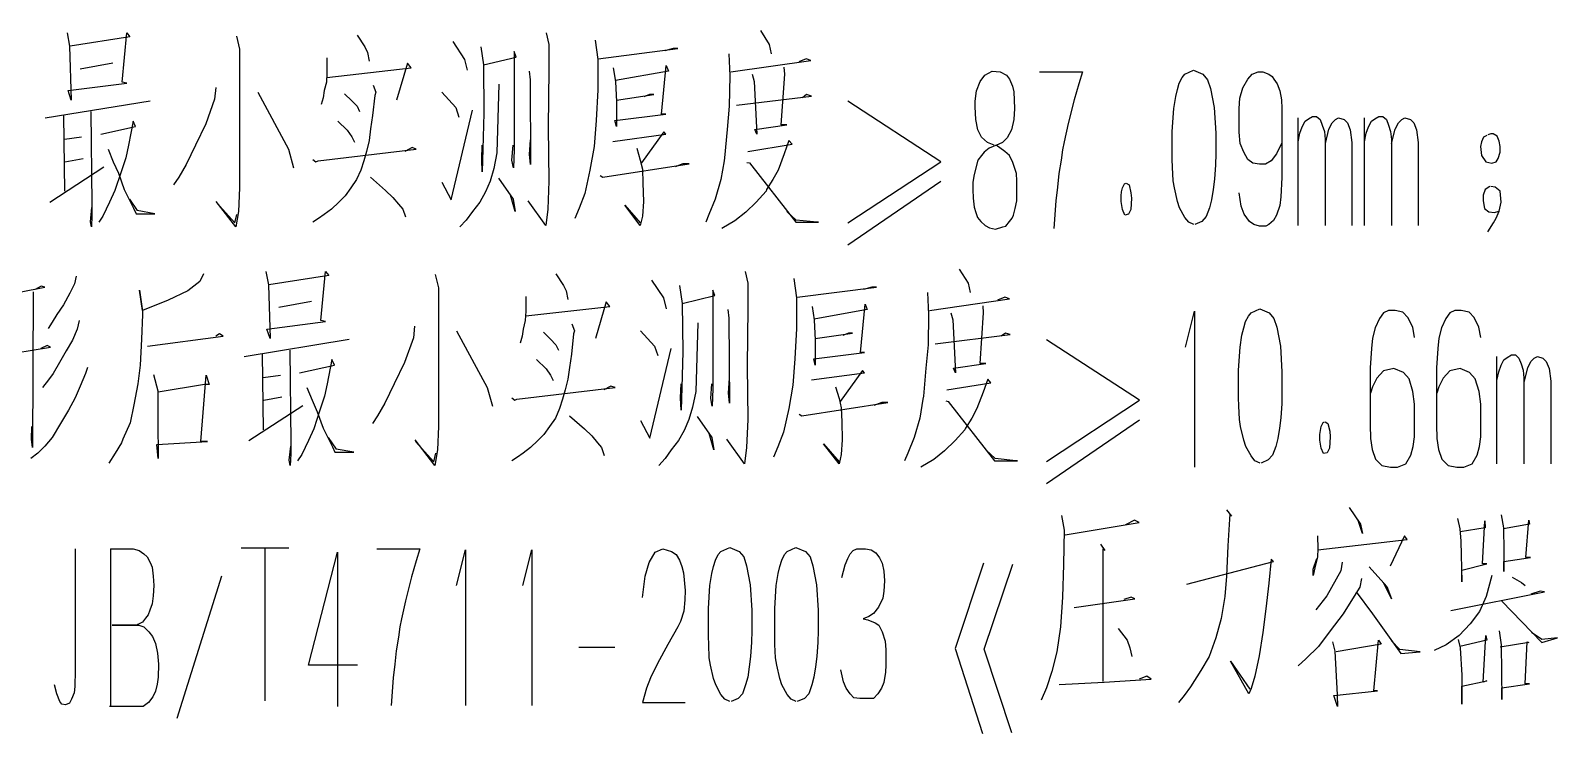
# Model space of a CAD drawing. Extents: x 0 to 8410, y 0 to 11890.
# Drawn here: x 6836.2 to 7220.2, y 9879.8 to 10056.6 of the extents above; entities that cross this region are included whole.
import ezdxf

# ---------------------------------------------------------------- set-up
doc = ezdxf.new("R2010")
doc.units = 0
doc.header["$MEASUREMENT"] = 0
doc.layers.add('6', color=7, linetype='Continuous')
doc.layers.add('8', color=7, linetype='Continuous')

# ---------------------------------------------------------------- blocks, each defined once
blk = doc.blocks.new('BLKENT759')
at = {"layer": '8', "color": 2, "linetype": 'Continuous'}
for p, q in [((6845.39, 10056), (6846.04, 10052.7)), ((6861.21, 10055), (6846.17, 10052.7)), ((6859.24, 10043.6), (6860.42, 10056)), ((6860.42, 10056), (6861.21, 10055)), ((6888, 10055.2), (6888.79, 10051.9)), ((6918.33, 10055.4), (6920.29, 10052.5)), ((6942.38, 10053.8), (6945.39, 10049.3)), ((6965.91, 10056), (6966.56, 10053.1)), ((6978.2, 10054.2), (6978.85, 10049.3)), ((7019.77, 10056.6), (7021.99, 10053.1)), ((6846.04, 10052.7), (6846.43, 10039.1)), ((6888.79, 10051.9), (6888.79, 10017)), ((6920.29, 10052.5), (6920.94, 10051.1)), ((6920.94, 10051.1), (6921.34, 10048.9)), ((6949.44, 10052.5), (6950.09, 10048)), ((6950.09, 10048), (6958.33, 10049.9)), ((6958.33, 10049.9), (6957.81, 10051.3)), ((6957.81, 10051.3), (6957.81, 10038.4)), ((6966.56, 10053.1), (6966.56, 10046.8)), ((6978.98, 10049.5), (6998.98, 10052.1)), ((6997.81, 10052.1), (6995.71, 10051.5)), ((6998.98, 10052.1), (6997.81, 10052.1)), ((7011.79, 10050.7), (7012.05, 10045.2)), ((7021.99, 10053.1), (7022.51, 10050.7)), ((6848.66, 10047), (6856.89, 10048.5)), ((6910.75, 10046), (6910.62, 10043.6)), ((6910.75, 10049.7), (6910.75, 10046)), ((6910.75, 10044.8), (6931.92, 10047.2)), ((6931.01, 10048.4), (6928.26, 10039.1)), ((6931.92, 10047.2), (6931.01, 10048.4)), ((6945.39, 10049.3), (6946.04, 10046.6)), ((6950.09, 10048), (6950.22, 10035.8)), ((6961.6, 10046.4), (6961.86, 10044.2)), ((6966.56, 10046.8), (6966.43, 10032.3)), ((6978.85, 10049.3), (6978.85, 10041.7)), ((6982.77, 10047.2), (6983.3, 10043.8)), ((6996.63, 10046.4), (6983.3, 10044)), ((6994.93, 10035.6), (6996.11, 10047.8)), ((6996.11, 10047.8), (6996.63, 10046.4)), ((7012.32, 10046.2), (7032.45, 10049.1)), ((7025.91, 10045.6), (7025.78, 10047.4)), ((7031.27, 10049.5), (7029.44, 10048.7)), ((7032.45, 10049.1), (7031.27, 10049.5)), ((7076.24, 10045.4), (7078.07, 10046.4)), ((7078.07, 10046.4), (7080.03, 10046.2)), ((7080.03, 10046.2), (7081.66, 10045.4)), ((7089.96, 10046.2), (7100.75, 10046.2)), ((7100.75, 10046.2), (7099.83, 10043.2)), ((7126.5, 10045.6), (7128.72, 10046.6)), ((7128.72, 10046.6), (7131.07, 10045.6)), ((7143.43, 10045.6), (7144.93, 10046.2)), ((7144.93, 10046.2), (7146.11, 10046.2)), ((7146.11, 10046.2), (7147.61, 10045.6)), ((6845.65, 10041.5), (6860.42, 10043.4)), ((6860.42, 10043.4), (6859.24, 10043.6)), ((6882.77, 10042.3), (6882.51, 10039.3)), ((6910.62, 10043.6), (6910.09, 10041.5)), ((6922.38, 10042.9), (6923.04, 10041.1)), ((6954.02, 10043.1), (6953.49, 10025.8)), ((6961.86, 10044.2), (6961.99, 10022.9)), ((6983.3, 10043.8), (6983.56, 10038.7)), ((7012.05, 10045.2), (7011.92, 10037.6)), ((7017.68, 10045.6), (7018.2, 10043.8)), ((7018.2, 10043.8), (7018.85, 10030.5)), ((7025, 10032.9), (7025.91, 10045.6)), ((7074.15, 10041.4), (7075.06, 10043.8)), ((7075.06, 10043.8), (7076.24, 10045.4)), ((7081.66, 10045.4), (7082.45, 10044.4)), ((7082.45, 10044.4), (7083.17, 10042.6)), ((7083.17, 10042.6), (7083.49, 10041.2)), ((7099.83, 10043.2), (7098.72, 10039.2)), ((7124.67, 10041.8), (7125.13, 10043.4)), ((7125.13, 10043.4), (7125.85, 10044.8)), ((7125.85, 10044.8), (7126.5, 10045.6)), ((7131.07, 10045.6), (7132.25, 10044.2)), ((7132.25, 10044.2), (7132.97, 10042)), ((7140.36, 10039.6), (7141.07, 10042.2)), ((7141.07, 10042.2), (7142.32, 10044.4)), ((7142.32, 10044.4), (7143.43, 10045.6)), ((7147.61, 10045.6), (7148.46, 10045)), ((7148.46, 10045), (7148.92, 10044.4)), ((7148.92, 10044.4), (7149.7, 10043.2)), ((7149.7, 10043.2), (7150.42, 10041.4)), ((6839.9, 10034.6), (6866.3, 10038.9)), ((6846.43, 10039.1), (6845.65, 10041.5)), ((6882.51, 10039.3), (6880.29, 10033.1)), ((6893.36, 10041.1), (6901.07, 10026.8)), ((6909.83, 10039.7), (6909.31, 10038)), ((6910.09, 10041.5), (6909.83, 10039.7)), ((6915.19, 10040.7), (6917.02, 10038.9)), ((6917.02, 10038.9), (6918.33, 10037.6)), ((6922.77, 10040.3), (6922.25, 10035.2)), ((6923.04, 10041.1), (6922.77, 10040.3)), ((6939.64, 10041.1), (6943.17, 10037.2)), ((6957.81, 10038.4), (6957.81, 10027.4)), ((6978.85, 10041.7), (6978.46, 10034)), ((6983.56, 10039.1), (6992.97, 10040.5)), ((6983.56, 10038.7), (6983.56, 10032.5)), ((6991.92, 10040.5), (6990.49, 10039.9)), ((6992.97, 10040.5), (6991.92, 10040.5)), ((7013.75, 10037.8), (7032.58, 10040.1)), ((7031.4, 10040.5), (7030.36, 10039.7)), ((7032.58, 10040.1), (7031.4, 10040.5)), ((7065.13, 10023.6), (7041.73, 10038.8)), ((7073.82, 10038.8), (7074.15, 10041.4)), ((7073.82, 10037.4), (7073.82, 10038.8)), ((7083.49, 10041.2), (7083.69, 10037)), ((7098.72, 10039.2), (7097.15, 10033.2)), ((7123.75, 10037), (7124.21, 10040)), ((7124.21, 10040), (7124.67, 10041.8)), ((7132.97, 10042), (7133.88, 10037.2)), ((7140.16, 10037), (7140.36, 10039.6)), ((7150.42, 10041.4), (7150.81, 10039.2)), ((7150.81, 10039.2), (7150.88, 10037)), ((6844.47, 10035.2), (6844.74, 10016.2)), ((6851.4, 10036.2), (6851.66, 10012.9)), ((6918.33, 10037.6), (6918.98, 10036.2)), ((6922.25, 10035.2), (6921.73, 10031.9)), ((6941.99, 10014), (6947.35, 10036.6)), ((6943.17, 10037.2), (6943.95, 10034.8)), ((6950.22, 10035.8), (6949.96, 10026.8)), ((6983.17, 10034), (6995.98, 10035.6)), ((6995.98, 10035.6), (6994.93, 10035.6)), ((7011.92, 10037.6), (7011.4, 10031.7)), ((7073.95, 10034.2), (7073.82, 10037.4)), ((7083.69, 10037), (7083.49, 10034.2)), ((7123.36, 10031.2), (7123.75, 10037)), ((7133.88, 10037.2), (7134.28, 10030.8)), ((7140.16, 10034.2), (7140.16, 10037)), ((7150.88, 10037), (7150.88, 10027.8)), ((7155, 10007.6), (7155, 10034.6)), ((7157.61, 10034.4), (7158.66, 10035)), ((7158.66, 10035), (7159.64, 10035)), ((7159.64, 10035), (7160.55, 10034.2)), ((7164.41, 10034.2), (7165.19, 10034.6)), ((7165.19, 10034.6), (7166.56, 10034.2)), ((7171.66, 10007.6), (7171.66, 10034.6)), ((7174.28, 10034.4), (7175.32, 10035)), ((7175.32, 10035), (7176.3, 10035)), ((7176.3, 10035), (7177.22, 10034.2)), ((7181.07, 10034.2), (7181.86, 10034.6)), ((7181.86, 10034.6), (7183.23, 10034.2)), ((6853.89, 10030.5), (6862.64, 10032.5)), ((6861.99, 10033.8), (6860.81, 10027.8)), ((6862.64, 10032.5), (6861.99, 10033.8)), ((6880.29, 10033.1), (6877.68, 10027.8)), ((6913.49, 10033.8), (6915.85, 10031.5)), ((6915.85, 10031.5), (6917.02, 10029.9)), ((6921.73, 10031.9), (6921.34, 10028.9)), ((6966.43, 10032.3), (6966.56, 10018.7)), ((6978.46, 10034), (6977.94, 10027.4)), ((6983.56, 10032.5), (6983.17, 10034)), ((6995.45, 10031.1), (6989.83, 10023.3)), ((6995.98, 10030.5), (6995.45, 10031.1)), ((7011.4, 10031.7), (7010.75, 10024.6)), ((7018.33, 10031.7), (7026.43, 10032.9)), ((7018.85, 10030.5), (7018.33, 10031.7)), ((7026.43, 10032.9), (7025, 10032.9)), ((7074.47, 10031.6), (7073.95, 10034.2)), ((7075.39, 10029.8), (7074.47, 10031.6)), ((7082.9, 10031.6), (7081.86, 10029.6)), ((7083.49, 10034.2), (7082.9, 10031.6)), ((7097.15, 10033.2), (7096.17, 10028.6)), ((7123.36, 10024.2), (7123.36, 10031.2)), ((7134.28, 10030.8), (7134.28, 10025.6)), ((7140.16, 10031), (7140.16, 10034.2)), ((7140.42, 10028.2), (7140.16, 10031)), ((7155, 10028.6), (7155.45, 10030.8)), ((7155.45, 10030.8), (7156.04, 10032.4)), ((7156.04, 10032.4), (7156.76, 10033.8)), ((7156.76, 10033.8), (7157.61, 10034.4)), ((7160.55, 10034.2), (7161.07, 10032.8)), ((7161.07, 10032.8), (7161.6, 10031.2)), ((7161.6, 10031.2), (7161.79, 10029.2)), ((7161.86, 10028.2), (7162.77, 10031.8)), ((7162.77, 10031.8), (7163.56, 10033.4)), ((7163.56, 10033.4), (7164.41, 10034.2)), ((7166.56, 10034.2), (7167.41, 10033.4)), ((7167.41, 10033.4), (7168.13, 10031.6)), ((7168.13, 10031.6), (7168.53, 10028.4)), ((7171.66, 10028.6), (7172.12, 10030.8)), ((7172.12, 10030.8), (7172.71, 10032.4)), ((7172.71, 10032.4), (7173.43, 10033.8)), ((7173.43, 10033.8), (7174.28, 10034.4)), ((7177.22, 10034.2), (7177.74, 10032.8)), ((7177.74, 10032.8), (7178.26, 10031.2)), ((7178.26, 10031.2), (7178.46, 10029.2)), ((7178.53, 10028.2), (7179.44, 10031.8)), ((7179.44, 10031.8), (7180.23, 10033.4)), ((7180.23, 10033.4), (7181.07, 10034.2)), ((7183.23, 10034.2), (7184.08, 10033.4)), ((7184.08, 10033.4), (7184.8, 10031.6)), ((7184.8, 10031.6), (7185.19, 10028.4)), ((6844.74, 10029.3), (6849.05, 10029.9)), ((6855.72, 10026.8), (6857.02, 10023.6)), ((6860.81, 10027.8), (6860.16, 10024.6)), ((6877.68, 10027.8), (6875.32, 10022.9)), ((6901.07, 10026.8), (6902.38, 10022.1)), ((6908.53, 10023.8), (6933.23, 10026.8)), ((6917.02, 10029.9), (6917.68, 10028.5)), ((6921.34, 10028.9), (6920.68, 10026.2)), ((6932.19, 10027.2), (6930.36, 10026.2)), ((6933.23, 10026.8), (6932.19, 10027.2)), ((6949.7, 10024.2), (6949.83, 10027.8)), ((6949.96, 10026.8), (6949.83, 10021.1)), ((6957.28, 10024), (6957.55, 10027.8)), ((6957.81, 10027.4), (6957.81, 10026.6)), ((6961.73, 10025.4), (6961.99, 10029.1)), ((6977.94, 10027.4), (6976.89, 10021.5)), ((6982.64, 10028.7), (6995.98, 10030.5)), ((6988.66, 10027), (6989.57, 10024)), ((7016.63, 10026.2), (7027.74, 10028)), ((7026.96, 10028.9), (7025.78, 10025.6)), ((7027.74, 10028), (7026.96, 10028.9)), ((7076.89, 10028.4), (7075.39, 10029.8)), ((7077.28, 10027), (7076.04, 10026)), ((7078.59, 10027.8), (7076.89, 10028.4)), ((7079.7, 10028), (7077.28, 10027)), ((7081.27, 10026.2), (7079.05, 10027.8)), ((7080.62, 10028.4), (7079.7, 10028)), ((7081.86, 10029.6), (7080.62, 10028.4)), ((7096.17, 10028.6), (7095.78, 10026.6)), ((7141.34, 10026), (7140.42, 10028.2)), ((7150.81, 10028.2), (7149.57, 10025.6)), ((7150.88, 10027.8), (7150.88, 10019.6)), ((7161.79, 10029.2), (7161.79, 10007.6)), ((7168.53, 10028.4), (7168.53, 10007.6)), ((7178.46, 10029.2), (7178.46, 10007.6)), ((7185.19, 10028.4), (7185.19, 10007.6)), ((7201.14, 10028.6), (7200.88, 10027.4)), ((7200.88, 10027.4), (7201.14, 10025.2)), ((7201.66, 10029.8), (7201.14, 10028.6)), ((7202.45, 10030.2), (7201.66, 10029.8)), ((7203.49, 10030.6), (7202.71, 10030.4)), ((7204.02, 10030.6), (7203.49, 10030.6)), ((7205.06, 10030), (7204.02, 10030.6)), ((7205.58, 10028.8), (7205.06, 10030)), ((7205.85, 10027.4), (7205.58, 10028.8)), ((7205.85, 10026), (7205.85, 10027.4)), ((6844.87, 10023.6), (6849.44, 10024.4)), ((6857.02, 10023.6), (6858.33, 10020.7)), ((6860.16, 10024.6), (6858.98, 10021.1)), ((6907.22, 10024.2), (6908, 10023.6)), ((6908, 10023.6), (6908.53, 10023.8)), ((6920.03, 10023.8), (6919.24, 10021.5)), ((6920.68, 10026.2), (6920.03, 10023.8)), ((6949.83, 10021.1), (6949.7, 10024.2)), ((6953.49, 10025.8), (6952.71, 10021.9)), ((6957.68, 10022.1), (6957.28, 10024)), ((6957.81, 10026.6), (6957.68, 10022.1)), ((6961.99, 10022.9), (6961.73, 10025.4)), ((6980.16, 10019.7), (7001.86, 10023.1)), ((6989.57, 10024), (6990.09, 10021.7)), ((7000.29, 10023.1), (6998.33, 10022.3)), ((7001.86, 10023.1), (7000.29, 10023.1)), ((7010.62, 10023.8), (7009.83, 10019.1)), ((7010.75, 10024.6), (7010.62, 10023.8)), ((7016.37, 10023.4), (7017.02, 10023.3)), ((7017.02, 10023.3), (7028.66, 10008.4)), ((7025.78, 10025.6), (7024.21, 10021.5)), ((7041.73, 10008.2), (7065.13, 10023.6)), ((7074.47, 10024), (7073.75, 10021.4)), ((7075.39, 10025.2), (7074.47, 10024)), ((7076.04, 10026), (7075.39, 10025.2)), ((7082.45, 10025.2), (7081.27, 10026.2)), ((7083.23, 10023.4), (7082.45, 10025.2)), ((7084.15, 10020.6), (7083.23, 10023.4)), ((7095.45, 10024), (7094.86, 10020.6)), ((7095.78, 10026.6), (7095.45, 10024)), ((7123.43, 10022.2), (7123.36, 10024.2)), ((7134.28, 10025.6), (7134.21, 10022.8)), ((7142.32, 10024.2), (7141.34, 10026)), ((7143.62, 10023.2), (7142.32, 10024.2)), ((7145.32, 10023), (7143.62, 10023.2)), ((7146.76, 10023), (7145.32, 10023)), ((7148.2, 10023.8), (7146.76, 10023)), ((7149.57, 10025.6), (7148.2, 10023.8)), ((7201.14, 10025.2), (7202.19, 10023.6)), ((7202.19, 10023.6), (7203.75, 10023.2)), ((7203.75, 10023.2), (7204.8, 10023.6)), ((7204.8, 10023.6), (7205.32, 10024.4)), ((7205.32, 10024.4), (7205.85, 10026)), ((6841.07, 10013.4), (6854.67, 10022.3)), ((6858.98, 10021.1), (6857.42, 10016.4)), ((6858.33, 10020.7), (6859.77, 10016.6)), ((6873.49, 10019.7), (6872.19, 10017.8)), ((6875.32, 10022.9), (6873.49, 10019.7)), ((6918.2, 10019.1), (6916.76, 10017)), ((6919.24, 10021.5), (6918.2, 10019.1)), ((6921.73, 10019.7), (6925.52, 10016.4)), ((6952.71, 10021.9), (6951.79, 10018.7)), ((6953.88, 10019.5), (6957.55, 10014.2)), ((6976.89, 10021.5), (6975.58, 10015.6)), ((6979.51, 10020.1), (6980.16, 10019.7)), ((6990.09, 10021.7), (6990.22, 10018.2)), ((7009.83, 10019.1), (7008.39, 10014.2)), ((7022.9, 10019.1), (7021.34, 10016.6)), ((7024.21, 10021.5), (7022.9, 10019.1)), ((7073.43, 10020), (7073.23, 10018.4)), ((7073.75, 10021.4), (7073.43, 10020)), ((7084.28, 10018.8), (7084.15, 10020.6)), ((7094.86, 10020.6), (7094.47, 10017.2)), ((7123.56, 10018.8), (7123.43, 10022.2)), ((7133.95, 10019.2), (7133.62, 10016.6)), ((7134.21, 10022.8), (7133.95, 10019.2)), ((7150.88, 10019.6), (7150.68, 10014.8)), ((6857.42, 10016.4), (6856.11, 10013.4)), ((6859.77, 10016.6), (6862.12, 10011.9)), ((6888.79, 10017), (6888.53, 10011.1)), ((6916.76, 10017), (6915.32, 10015)), ((6925.52, 10016.4), (6927.35, 10014.6)), ((6939.64, 10018.5), (6941.99, 10014)), ((6950.62, 10016), (6949.18, 10013.4)), ((6951.79, 10018.7), (6950.62, 10016)), ((6966.56, 10018.7), (6966.3, 10011.7)), ((6975.58, 10015.6), (6974.15, 10011.9)), ((6990.22, 10018.2), (6990.36, 10013.6)), ((7021.2, 10016.2), (7018.72, 10013.4)), ((7021.34, 10016.6), (7021.2, 10016.2)), ((7065.13, 10018.6), (7041.73, 10002.6)), ((7073.23, 10018.4), (7073.23, 10016.6)), ((7073.23, 10016.6), (7073.3, 10014.4)), ((7084.28, 10016.2), (7084.28, 10018.8)), ((7084.28, 10013.8), (7084.28, 10016.2)), ((7094.47, 10017.2), (7094.08, 10013.8)), ((7110.49, 10015), (7110.62, 10016)), ((7110.62, 10016), (7110.81, 10017)), ((7110.81, 10017), (7111.34, 10018)), ((7111.34, 10018), (7111.66, 10018.2)), ((7111.79, 10018.2), (7112.51, 10017.8)), ((7112.51, 10017.8), (7112.97, 10015.8)), ((7112.97, 10015.8), (7113.1, 10014.4)), ((7123.88, 10017), (7123.56, 10018.8)), ((7124.67, 10013.6), (7123.88, 10017)), ((7133.62, 10016.6), (7133.23, 10014)), ((7140.68, 10012.4), (7140.16, 10015.8)), ((7202.06, 10016.6), (7201.53, 10015.2)), ((7203.23, 10017.4), (7202.06, 10016.6)), ((7204.54, 10017.2), (7203.49, 10017.4)), ((7205.85, 10016.2), (7204.54, 10017.2)), ((7206.11, 10013.4), (7205.85, 10016.2)), ((6851.27, 10008.5), (6851.66, 10012.1)), ((6851.66, 10012.9), (6851.66, 10010.1)), ((6856.11, 10013.4), (6854.41, 10009.9)), ((6861.07, 10014.2), (6863.04, 10011.3)), ((6862.12, 10011.9), (6862.77, 10010.5)), ((6887.87, 10007.2), (6882.9, 10013.6)), ((6883.04, 10013.3), (6887.61, 10008.2)), ((6911.92, 10011.7), (6910.09, 10010.3)), ((6913.75, 10013.4), (6911.92, 10011.7)), ((6915.32, 10015), (6913.75, 10013.4)), ((6927.35, 10014.6), (6928.79, 10012.9)), ((6928.79, 10012.9), (6929.83, 10011.7)), ((6929.83, 10011.7), (6930.49, 10009.7)), ((6949.18, 10013.4), (6947.35, 10011.1)), ((6958.07, 10011.1), (6956.89, 10015.2)), ((6957.55, 10014.2), (6958.07, 10011.1)), ((6965.78, 10007.6), (6961.34, 10013.8)), ((6966.3, 10011.7), (6965.78, 10007.6)), ((6974.15, 10011.9), (6973.1, 10009.3)), ((6989.57, 10007.6), (6985.65, 10012.7)), ((6985.65, 10012.7), (6989.57, 10008.2)), ((6990.36, 10013.6), (6990.09, 10009.9)), ((7008.39, 10014.2), (7006.83, 10010.3)), ((7018.72, 10013.4), (7016.11, 10010.9)), ((7073.3, 10014.4), (7073.56, 10012.2)), ((7073.56, 10012.2), (7073.95, 10010.8)), ((7083.43, 10010.2), (7083.88, 10011.8)), ((7083.88, 10011.8), (7084.28, 10013.8)), ((7094.08, 10013.8), (7093.56, 10006.8)), ((7110.49, 10013.6), (7110.49, 10015)), ((7110.81, 10011.6), (7110.49, 10013.6)), ((7111.4, 10010.2), (7110.81, 10011.6)), ((7112.9, 10011.6), (7112.32, 10010.4)), ((7113.1, 10014.4), (7112.9, 10011.6)), ((7125.19, 10012), (7124.67, 10013.6)), ((7126.5, 10009.6), (7125.19, 10012)), ((7132.71, 10012), (7131.92, 10009.8)), ((7133.23, 10014), (7132.71, 10012)), ((7141.4, 10010.4), (7140.68, 10012.4)), ((7150.42, 10012.6), (7149.57, 10010.2)), ((7150.68, 10014.8), (7150.42, 10012.6)), ((7201.53, 10015.2), (7201.53, 10013.8)), ((7201.53, 10013.8), (7201.92, 10011.8)), ((7201.92, 10011.8), (7202.97, 10011)), ((7205.58, 10011.2), (7206.11, 10013.4)), ((6851.53, 10007.2), (6851.27, 10008.5)), ((6851.66, 10010.1), (6851.53, 10007.2)), ((6854.41, 10009.9), (6853.36, 10008.4)), ((6862.77, 10010.5), (6867.48, 10010.5)), ((6867.48, 10010.5), (6863.04, 10011.3)), ((6887.61, 10008.2), (6888.13, 10010.3)), ((6888.53, 10011.1), (6887.87, 10007.2)), ((6908.66, 10009.3), (6907.22, 10008.4)), ((6910.09, 10010.3), (6908.66, 10009.3)), ((6945.78, 10008.9), (6944.21, 10007.2)), ((6947.35, 10011.1), (6945.78, 10008.9)), ((6990.09, 10009.9), (6989.57, 10007.6)), ((7006.83, 10010.3), (7006.04, 10008.4)), ((7013.36, 10008.7), (7010.09, 10006.8)), ((7016.11, 10010.9), (7013.36, 10008.7)), ((7028.79, 10008.9), (7026.43, 10011.1)), ((7028.66, 10008.4), (7034.41, 10008.4)), ((7034.01, 10008.4), (7028.79, 10008.9)), ((7034.41, 10008.4), (7034.01, 10008.4)), ((7073.95, 10010.8), (7074.41, 10009.6)), ((7074.41, 10009.6), (7075.19, 10008.6)), ((7075.19, 10008.6), (7076.3, 10007.6)), ((7076.3, 10007.6), (7077.41, 10007)), ((7081.47, 10007.4), (7082.45, 10008.6)), ((7082.45, 10008.6), (7083.1, 10009.4)), ((7083.1, 10009.4), (7083.43, 10010.2)), ((7112.32, 10010.4), (7111.4, 10010.2)), ((7127.48, 10008.4), (7126.5, 10009.6)), ((7128.79, 10007.8), (7127.48, 10008.4)), ((7130.81, 10008.6), (7129.05, 10007.8)), ((7131.92, 10009.8), (7130.81, 10008.6)), ((7142.77, 10008.6), (7141.4, 10010.4)), ((7143.88, 10007.8), (7142.77, 10008.6)), ((7145.32, 10007.4), (7143.88, 10007.8)), ((7147.68, 10007.8), (7146.89, 10007.4)), ((7148.79, 10008.8), (7147.68, 10007.8)), ((7149.57, 10010.2), (7148.79, 10008.8)), ((7202.71, 10006), (7204.15, 10008.2)), ((7202.97, 10011), (7204.41, 10010.8)), ((7204.15, 10008.2), (7204.8, 10009.4)), ((7204.41, 10010.8), (7205.45, 10011.2)), ((7204.8, 10009.4), (7205.58, 10011.2)), ((7077.41, 10007), (7078.92, 10006.6)), ((7078.92, 10006.6), (7080.75, 10007.2)), ((7080.75, 10007.2), (7081.47, 10007.4)), ((7146.89, 10007.4), (7145.32, 10007.4)), ((7069.77, 9996.59), (7071.99, 9993.06)), ((6838.92, 9992.27), (6837.35, 9991.49)), ((6839.84, 9992.08), (6838.92, 9992.27)), ((6847.29, 9992.86), (6846.11, 9990.51)), ((6847.68, 9994.82), (6847.29, 9992.86)), ((6878.79, 9993.45), (6875.78, 9991.1)), ((6879.7, 9995.41), (6878.79, 9993.45)), ((6895.39, 9996), (6896.04, 9992.66)), ((6896.04, 9992.66), (6896.44, 9979.13)), ((6911.21, 9995.02), (6896.17, 9992.66)), ((6909.25, 9983.64), (6910.42, 9996)), ((6910.42, 9996), (6911.21, 9995.02)), ((6938, 9995.21), (6938.79, 9991.88)), ((6968.33, 9995.41), (6970.29, 9992.47)), ((6970.29, 9992.47), (6970.95, 9991.1)), ((6992.38, 9993.84), (6995.39, 9989.33)), ((6999.44, 9992.47), (7000.1, 9987.96)), ((7015.91, 9996), (7016.57, 9993.06)), ((7016.57, 9993.06), (7016.57, 9986.78)), ((7028.2, 9994.23), (7028.85, 9989.33)), ((7071.99, 9993.06), (7072.51, 9990.7)), ((6825.85, 9989.33), (6839.84, 9992.08)), ((6836.83, 9990.9), (6836.7, 9951.68)), ((6846.11, 9990.51), (6844.54, 9987.57)), ((6864.41, 9986.19), (6863.63, 9991.29)), ((6863.63, 9991.29), (6864.41, 9986)), ((6870.82, 9988.74), (6864.41, 9986.19)), ((6875.78, 9991.1), (6870.82, 9988.74)), ((6898.66, 9986.98), (6906.89, 9988.55)), ((6938.79, 9991.88), (6938.79, 9956.98)), ((6960.75, 9989.72), (6960.75, 9986)), ((6970.95, 9991.1), (6971.34, 9988.94)), ((6995.39, 9989.33), (6996.04, 9986.59)), ((7000.1, 9987.96), (7008.33, 9989.92)), ((7008.33, 9989.92), (7007.81, 9991.29)), ((7007.81, 9991.29), (7007.81, 9978.35)), ((7028.85, 9989.33), (7028.85, 9981.68)), ((7028.98, 9989.53), (7048.98, 9992.08)), ((7047.81, 9992.08), (7045.72, 9991.49)), ((7048.98, 9992.08), (7047.81, 9992.08)), ((7061.8, 9990.7), (7062.06, 9985.21)), ((7062.32, 9986.19), (7082.45, 9989.13)), ((7081.27, 9989.53), (7079.44, 9988.74)), ((7082.45, 9989.13), (7081.27, 9989.53)), ((6842.84, 9985.21), (6841.67, 9983.25)), ((6844.54, 9987.57), (6842.84, 9985.21)), ((6864.41, 9985.21), (6864.15, 9978.94)), ((6864.41, 9986), (6864.41, 9985.21)), ((6960.75, 9986), (6960.62, 9983.64)), ((6960.75, 9984.82), (6981.93, 9987.17)), ((6981.01, 9988.35), (6978.27, 9979.13)), ((6981.93, 9987.17), (6981.01, 9988.35)), ((7000.1, 9987.96), (7000.23, 9975.8)), ((7011.6, 9986.39), (7011.86, 9984.23)), ((7016.57, 9986.78), (7016.44, 9972.27)), ((7032.78, 9987.17), (7033.3, 9983.84)), ((7046.63, 9986.39), (7033.3, 9984.04)), ((7044.93, 9975.61), (7046.11, 9987.76)), ((7046.11, 9987.76), (7046.63, 9986.39)), ((7062.06, 9985.21), (7061.93, 9977.57)), ((7067.68, 9985.61), (7068.2, 9983.84)), ((7075, 9972.86), (7075.91, 9985.61)), ((7075.91, 9985.61), (7075.78, 9987.37)), ((7126.7, 9976.99), (7128.92, 9985.99)), ((7128.92, 9985.99), (7128.92, 9946.79)), ((7141.79, 9983.39), (7142.51, 9984.79)), ((7142.51, 9984.79), (7143.17, 9985.59)), ((7143.17, 9985.59), (7145.39, 9986.59)), ((7145.39, 9986.59), (7147.74, 9985.59)), ((7147.74, 9985.59), (7148.92, 9984.19)), ((7176.5, 9985.59), (7175.46, 9984.19)), ((7177.74, 9986.19), (7176.5, 9985.59)), ((7179.38, 9986.19), (7177.74, 9986.19)), ((7181.34, 9985.79), (7179.38, 9986.19)), ((7182.64, 9984.39), (7181.34, 9985.79)), ((7193.17, 9985.59), (7192.12, 9984.19)), ((7194.41, 9986.19), (7193.17, 9985.59)), ((7196.04, 9986.19), (7194.41, 9986.19)), ((7198, 9985.79), (7196.04, 9986.19)), ((7199.31, 9984.39), (7198, 9985.79)), ((6841.67, 9983.25), (6840.62, 9981.68)), ((6847.94, 9981.49), (6846.76, 9978.74)), ((6848.46, 9983.64), (6847.94, 9981.49)), ((6895.65, 9981.49), (6910.42, 9983.45)), ((6896.44, 9979.13), (6895.65, 9981.49)), ((6910.42, 9983.45), (6909.25, 9983.64)), ((6932.78, 9982.27), (6932.51, 9979.33)), ((6943.36, 9981.1), (6951.08, 9966.78)), ((6960.1, 9981.49), (6959.83, 9979.72)), ((6960.62, 9983.64), (6960.1, 9981.49)), ((6965.19, 9980.7), (6967.02, 9978.94)), ((6972.38, 9982.86), (6973.04, 9981.1)), ((6973.04, 9981.1), (6972.78, 9980.31)), ((6989.64, 9981.1), (6993.17, 9977.17)), ((7004.02, 9983.06), (7003.49, 9965.8)), ((7011.86, 9984.23), (7011.99, 9962.86)), ((7028.85, 9981.68), (7028.46, 9974.04)), ((7033.3, 9983.84), (7033.56, 9978.74)), ((7068.2, 9983.84), (7068.85, 9970.51)), ((7140.88, 9979.99), (7141.34, 9981.79)), ((7141.34, 9981.79), (7141.79, 9983.39)), ((7148.92, 9984.19), (7149.64, 9981.99)), ((7149.64, 9981.99), (7150.55, 9977.19)), ((7174.41, 9981.79), (7173.69, 9979.19)), ((7175.46, 9984.19), (7174.41, 9981.79)), ((7183.82, 9981.99), (7182.64, 9984.39)), ((7184.28, 9979.39), (7183.82, 9981.99)), ((7191.08, 9981.79), (7190.36, 9979.19)), ((7192.12, 9984.19), (7191.08, 9981.79)), ((7200.49, 9981.99), (7199.31, 9984.39)), ((7200.95, 9979.39), (7200.49, 9981.99)), ((6823.63, 9974.04), (6841.27, 9976.98)), ((6840.36, 9977.37), (6838.79, 9976.59)), ((6841.27, 9976.98), (6840.36, 9977.37)), ((6846.76, 9978.74), (6845.19, 9976)), ((6864.15, 9978.94), (6863.76, 9972.47)), ((6865.59, 9977.17), (6884.67, 9979.72)), ((6883.76, 9980.31), (6882.84, 9979.72)), ((6884.67, 9979.72), (6883.76, 9980.31)), ((6889.9, 9974.62), (6916.31, 9978.94)), ((6932.51, 9979.33), (6930.29, 9973.06)), ((6959.83, 9979.72), (6959.31, 9977.96)), ((6967.02, 9978.94), (6968.33, 9977.57)), ((6968.33, 9977.57), (6968.98, 9976.19)), ((6972.78, 9980.31), (6972.25, 9975.21)), ((6993.17, 9977.17), (6993.95, 9974.82)), ((7007.81, 9978.35), (7007.81, 9967.37)), ((7033.56, 9979.13), (7042.97, 9980.51)), ((7033.56, 9978.74), (7033.56, 9972.47)), ((7041.93, 9980.51), (7040.49, 9979.92)), ((7042.97, 9980.51), (7041.93, 9980.51)), ((7061.93, 9977.57), (7061.4, 9971.68)), ((7063.76, 9977.76), (7082.58, 9980.12)), ((7081.4, 9980.51), (7080.36, 9979.72)), ((7082.58, 9980.12), (7081.4, 9980.51)), ((7115.13, 9963.59), (7091.73, 9978.79)), ((7140.03, 9971.19), (7140.42, 9976.99)), ((7140.42, 9976.99), (7140.88, 9979.99)), ((7150.55, 9977.19), (7150.94, 9970.79)), ((7173.69, 9979.19), (7173.49, 9976.59)), ((7190.36, 9979.19), (7190.16, 9976.59)), ((6843.5, 9973.06), (6841.93, 9970.31)), ((6845.19, 9976), (6843.5, 9973.06)), ((6894.48, 9975.21), (6894.74, 9956.19)), ((6901.4, 9976.19), (6901.67, 9952.86)), ((6911.99, 9973.84), (6910.82, 9967.76)), ((6912.65, 9972.47), (6911.99, 9973.84)), ((6930.29, 9973.06), (6927.68, 9967.76)), ((6963.49, 9973.84), (6965.85, 9971.49)), ((6972.25, 9975.21), (6971.73, 9971.88)), ((6991.99, 9954.04), (6997.35, 9976.59)), ((7000.23, 9975.8), (6999.97, 9966.78)), ((7028.46, 9974.04), (7027.94, 9967.37)), ((7033.17, 9974.04), (7045.98, 9975.61)), ((7033.56, 9972.47), (7033.17, 9974.04)), ((7045.98, 9975.61), (7044.93, 9975.61)), ((7173.49, 9976.59), (7173.1, 9971.79)), ((7190.16, 9976.59), (7189.77, 9971.79)), ((7205, 9947.59), (7205, 9974.59)), ((7206.04, 9972.39), (7206.76, 9973.79)), ((7206.76, 9973.79), (7207.61, 9974.39)), ((7207.61, 9974.39), (7208.66, 9974.99)), ((7208.66, 9974.99), (7209.64, 9974.99)), ((7209.64, 9974.99), (7210.55, 9974.19)), ((7210.55, 9974.19), (7211.08, 9972.79)), ((7212.78, 9971.79), (7213.56, 9973.39)), ((7213.56, 9973.39), (7214.41, 9974.19)), ((7214.41, 9974.19), (7215.19, 9974.59)), ((7215.19, 9974.59), (7216.57, 9974.19)), ((7216.57, 9974.19), (7217.42, 9973.39)), ((7217.42, 9973.39), (7218.14, 9971.59)), ((6841.93, 9970.31), (6840.75, 9968.74)), ((6850.03, 9970.31), (6848.72, 9967.17)), ((6850.55, 9971.88), (6850.03, 9970.31)), ((6863.76, 9972.47), (6863.23, 9967.76)), ((6867.16, 9970.12), (6868.2, 9966)), ((6879.05, 9953.25), (6880.36, 9969.92)), ((6880.36, 9969.92), (6881.14, 9967.57)), ((6894.74, 9969.33), (6899.05, 9969.92)), ((6903.89, 9970.51), (6912.65, 9972.47)), ((6965.85, 9971.49), (6967.02, 9969.92)), ((6967.02, 9969.92), (6967.68, 9968.55)), ((6971.73, 9971.88), (6971.34, 9968.94)), ((7016.44, 9972.27), (7016.57, 9958.74)), ((7032.64, 9968.74), (7045.98, 9970.51)), ((7045.46, 9971.1), (7039.83, 9963.25)), ((7045.98, 9970.51), (7045.46, 9971.1)), ((7061.4, 9971.68), (7060.75, 9964.62)), ((7068.33, 9971.68), (7076.44, 9972.86)), ((7068.85, 9970.51), (7068.33, 9971.68)), ((7076.44, 9972.86), (7075, 9972.86)), ((7140.03, 9964.19), (7140.03, 9971.19)), ((7150.94, 9970.79), (7150.94, 9965.59)), ((7173.1, 9971.79), (7173.1, 9957.39)), ((7174.8, 9969.19), (7173.69, 9966.99)), ((7176.5, 9970.99), (7174.8, 9969.19)), ((7179.11, 9971.59), (7176.5, 9970.99)), ((7181.47, 9970.59), (7179.11, 9971.59)), ((7182.91, 9968.99), (7181.47, 9970.59)), ((7189.77, 9971.79), (7189.77, 9957.39)), ((7191.47, 9969.19), (7190.36, 9966.99)), ((7193.17, 9970.99), (7191.47, 9969.19)), ((7195.78, 9971.59), (7193.17, 9970.99)), ((7198.13, 9970.59), (7195.78, 9971.59)), ((7199.57, 9968.99), (7198.13, 9970.59)), ((7205, 9968.59), (7205.46, 9970.79)), ((7205.46, 9970.79), (7206.04, 9972.39)), ((7211.08, 9972.79), (7211.6, 9971.19)), ((7211.6, 9971.19), (7211.8, 9969.19)), ((7211.8, 9969.19), (7211.8, 9947.59)), ((7211.86, 9968.19), (7212.78, 9971.79)), ((7218.14, 9971.59), (7218.53, 9968.39)), ((6840.75, 9968.74), (6839.18, 9966.78)), ((6848.72, 9967.17), (6847.42, 9964.23)), ((6863.23, 9967.76), (6862.19, 9962.47)), ((6868.2, 9966), (6868.2, 9958.55)), ((6879.97, 9967.57), (6868.33, 9965.61)), ((6881.14, 9967.57), (6879.97, 9967.57)), ((6905.72, 9966.78), (6907.02, 9963.64)), ((6910.82, 9967.76), (6910.16, 9964.62)), ((6927.68, 9967.76), (6925.32, 9962.86)), ((6951.08, 9966.78), (6952.38, 9962.08)), ((6958.53, 9963.84), (6983.23, 9966.78)), ((6970.68, 9966.19), (6970.03, 9963.84)), ((6971.34, 9968.94), (6970.68, 9966.19)), ((6982.19, 9967.17), (6980.36, 9966.19)), ((6983.23, 9966.78), (6982.19, 9967.17)), ((6999.7, 9964.23), (6999.83, 9967.76)), ((6999.97, 9966.78), (6999.83, 9961.1)), ((7003.49, 9965.8), (7002.71, 9961.88)), ((7007.29, 9964.04), (7007.55, 9967.76)), ((7007.81, 9966.59), (7007.68, 9962.08)), ((7007.81, 9967.37), (7007.81, 9966.59)), ((7011.73, 9965.41), (7011.99, 9969.13)), ((7011.99, 9962.86), (7011.73, 9965.41)), ((7027.94, 9967.37), (7026.89, 9961.49)), ((7038.66, 9966.98), (7039.57, 9964.04)), ((7066.63, 9966.19), (7077.74, 9967.96)), ((7075.78, 9965.61), (7074.21, 9961.49)), ((7076.96, 9968.94), (7075.78, 9965.61)), ((7077.74, 9967.96), (7076.96, 9968.94)), ((7150.94, 9965.59), (7150.88, 9962.79)), ((7173.69, 9966.99), (7173.23, 9965.39)), ((7183.89, 9965.79), (7182.91, 9968.99)), ((7184.28, 9962.59), (7183.89, 9965.79)), ((7190.36, 9966.99), (7189.9, 9965.39)), ((7200.55, 9965.79), (7199.57, 9968.99)), ((7200.95, 9962.59), (7200.55, 9965.79)), ((7218.53, 9968.39), (7218.53, 9947.59)), ((6847.42, 9964.23), (6845.72, 9961.1)), ((6862.19, 9962.47), (6861.27, 9957.96)), ((6891.08, 9953.45), (6904.67, 9962.27)), ((6894.87, 9963.64), (6899.44, 9964.43)), ((6907.02, 9963.64), (6908.33, 9960.7)), ((6910.16, 9964.62), (6908.99, 9961.1)), ((6925.32, 9962.86), (6923.49, 9959.72)), ((6957.22, 9964.23), (6958, 9963.64)), ((6958, 9963.64), (6958.53, 9963.84)), ((6969.25, 9961.49), (6968.2, 9959.13)), ((6970.03, 9963.84), (6969.25, 9961.49)), ((6999.83, 9961.1), (6999.7, 9964.23)), ((7002.71, 9961.88), (7001.8, 9958.74)), ((7007.68, 9962.08), (7007.29, 9964.04)), ((7026.89, 9961.49), (7025.59, 9955.61)), ((7030.16, 9959.72), (7051.86, 9963.06)), ((7039.57, 9964.04), (7040.1, 9961.68)), ((7040.1, 9961.68), (7040.23, 9958.15)), ((7050.29, 9963.06), (7048.33, 9962.27)), ((7051.86, 9963.06), (7050.29, 9963.06)), ((7060.62, 9963.84), (7059.83, 9959.13)), ((7060.75, 9964.62), (7060.62, 9963.84)), ((7066.37, 9963.45), (7067.02, 9963.25)), ((7067.02, 9963.25), (7078.66, 9948.35)), ((7074.21, 9961.49), (7072.91, 9959.13)), ((7091.73, 9948.19), (7115.13, 9963.59)), ((7140.1, 9962.19), (7140.03, 9964.19)), ((7140.23, 9958.79), (7140.1, 9962.19)), ((7150.88, 9962.79), (7150.62, 9959.19)), ((7184.28, 9957.19), (7184.28, 9962.59)), ((7200.95, 9957.19), (7200.95, 9962.59)), ((6843.76, 9957.76), (6841.67, 9954.23)), ((6845.72, 9961.1), (6843.76, 9957.76)), ((6861.27, 9957.96), (6859.44, 9953.84)), ((6868.2, 9958.55), (6868.33, 9948.94)), ((6908.99, 9961.1), (6907.42, 9956.39)), ((6908.33, 9960.7), (6909.77, 9956.59)), ((6923.49, 9959.72), (6922.19, 9957.76)), ((6968.2, 9959.13), (6966.76, 9956.98)), ((6971.73, 9959.72), (6975.52, 9956.39)), ((6989.64, 9958.55), (6991.99, 9954.04)), ((7001.8, 9958.74), (7000.62, 9956)), ((7003.89, 9959.53), (7007.55, 9954.23)), ((7016.57, 9958.74), (7016.3, 9951.68)), ((7029.51, 9960.12), (7030.16, 9959.72)), ((7040.23, 9958.15), (7040.36, 9953.64)), ((7059.83, 9959.13), (7058.4, 9954.23)), ((7072.91, 9959.13), (7071.34, 9956.59)), ((7115.13, 9958.59), (7091.73, 9942.59)), ((7140.55, 9956.99), (7140.23, 9958.79)), ((7150.62, 9959.19), (7150.29, 9956.59)), ((7160.81, 9956.99), (7161.34, 9957.99)), ((7161.34, 9957.99), (7161.66, 9958.19)), ((7161.8, 9958.19), (7162.51, 9957.79)), ((7162.51, 9957.79), (7162.97, 9955.79)), ((6836.44, 9953.84), (6836.57, 9956.98)), ((6836.7, 9951.68), (6836.44, 9953.84)), ((6841.67, 9954.23), (6839.84, 9952.08)), ((6859.44, 9953.84), (6859.05, 9952.86)), ((6907.42, 9956.39), (6906.11, 9953.45)), ((6909.77, 9956.59), (6912.12, 9951.88)), ((6911.08, 9954.23), (6913.04, 9951.29)), ((6938.79, 9956.98), (6938.53, 9951.1)), ((6965.32, 9955.02), (6963.76, 9953.45)), ((6966.76, 9956.98), (6965.32, 9955.02)), ((6975.52, 9956.39), (6977.35, 9954.62)), ((6977.35, 9954.62), (6978.79, 9952.86)), ((7000.62, 9956), (6999.18, 9953.45)), ((7008.07, 9951.1), (7006.89, 9955.21)), ((7007.55, 9954.23), (7008.07, 9951.1)), ((7015.78, 9947.57), (7011.34, 9953.84)), ((7025.59, 9955.61), (7024.15, 9951.88)), ((7058.4, 9954.23), (7056.83, 9950.31)), ((7071.21, 9956.19), (7068.72, 9953.45)), ((7071.34, 9956.59), (7071.21, 9956.19)), ((7141.34, 9953.59), (7140.55, 9956.99)), ((7149.9, 9953.99), (7149.38, 9951.99)), ((7150.29, 9956.59), (7149.9, 9953.99)), ((7160.49, 9954.99), (7160.62, 9955.99)), ((7160.49, 9953.59), (7160.49, 9954.99)), ((7160.62, 9955.99), (7160.81, 9956.99)), ((7163.1, 9954.39), (7162.91, 9951.59)), ((7162.97, 9955.79), (7163.1, 9954.39)), ((7173.1, 9957.39), (7173.23, 9953.99)), ((7173.23, 9953.99), (7173.62, 9951.19)), ((7183.95, 9951.99), (7184.28, 9954.39)), ((7184.28, 9954.39), (7184.28, 9957.19)), ((7189.77, 9957.39), (7189.9, 9953.99)), ((7189.9, 9953.99), (7190.29, 9951.19)), ((7200.62, 9951.99), (7200.95, 9954.39)), ((7200.95, 9954.39), (7200.95, 9957.19)), ((6838.01, 9950.31), (6836.31, 9948.94)), ((6839.84, 9952.08), (6838.01, 9950.31)), ((6857.48, 9950.31), (6855.91, 9947.76)), ((6859.05, 9952.86), (6857.48, 9950.31)), ((6867.94, 9952.47), (6880.75, 9953.25)), ((6868.33, 9948.94), (6867.94, 9952.47)), ((6880.75, 9953.25), (6879.05, 9953.25)), ((6901.27, 9948.55), (6901.67, 9952.08)), ((6901.67, 9950.12), (6901.53, 9947.17)), ((6901.67, 9952.86), (6901.67, 9950.12)), ((6906.11, 9953.45), (6904.41, 9949.92)), ((6912.12, 9951.88), (6912.78, 9950.51)), ((6912.78, 9950.51), (6917.48, 9950.51)), ((6917.48, 9950.51), (6913.04, 9951.29)), ((6937.87, 9947.17), (6932.91, 9953.64)), ((6933.04, 9953.25), (6937.61, 9948.15)), ((6937.61, 9948.15), (6938.14, 9950.31)), ((6938.53, 9951.1), (6937.87, 9947.17)), ((6960.1, 9950.31), (6958.66, 9949.33)), ((6961.93, 9951.68), (6960.1, 9950.31)), ((6963.76, 9953.45), (6961.93, 9951.68)), ((6978.79, 9952.86), (6979.83, 9951.68)), ((6979.83, 9951.68), (6980.49, 9949.72)), ((6997.35, 9951.1), (6995.78, 9948.94)), ((6999.18, 9953.45), (6997.35, 9951.1)), ((7016.3, 9951.68), (7015.78, 9947.57)), ((7024.15, 9951.88), (7023.1, 9949.33)), ((7039.57, 9947.57), (7035.65, 9952.66)), ((7035.65, 9952.66), (7039.57, 9948.15)), ((7040.36, 9953.64), (7040.1, 9949.92)), ((7056.83, 9950.31), (7056.04, 9948.35)), ((7066.11, 9950.9), (7063.36, 9948.74)), ((7068.72, 9953.45), (7066.11, 9950.9)), ((7078.79, 9948.94), (7076.44, 9951.1)), ((7141.86, 9951.99), (7141.34, 9953.59)), ((7143.17, 9949.59), (7141.86, 9951.99)), ((7149.38, 9951.99), (7148.59, 9949.79)), ((7160.81, 9951.59), (7160.49, 9953.59)), ((7161.4, 9950.19), (7160.81, 9951.59)), ((7162.32, 9950.39), (7161.4, 9950.19)), ((7162.91, 9951.59), (7162.32, 9950.39)), ((7173.62, 9951.19), (7174.47, 9948.79)), ((7183.36, 9949.79), (7183.95, 9951.99)), ((7190.29, 9951.19), (7191.14, 9948.79)), ((7200.03, 9949.79), (7200.62, 9951.99)), ((6901.53, 9947.17), (6901.27, 9948.55)), ((6904.41, 9949.92), (6903.36, 9948.35)), ((6958.66, 9949.33), (6957.22, 9948.35)), ((6995.78, 9948.94), (6994.21, 9947.17)), ((7040.1, 9949.92), (7039.57, 9947.57)), ((7063.36, 9948.74), (7060.1, 9946.78)), ((7078.66, 9948.35), (7084.41, 9948.35)), ((7084.02, 9948.35), (7078.79, 9948.94)), ((7084.41, 9948.35), (7084.02, 9948.35)), ((7144.15, 9948.39), (7143.17, 9949.59)), ((7145.45, 9947.79), (7144.15, 9948.39)), ((7147.48, 9948.59), (7145.72, 9947.79)), ((7148.59, 9949.79), (7147.48, 9948.59)), ((7174.47, 9948.79), (7176.04, 9947.19)), ((7176.04, 9947.19), (7178.27, 9946.79)), ((7178.27, 9946.79), (7180.03, 9946.79)), ((7180.03, 9946.79), (7182.12, 9947.59)), ((7182.12, 9947.59), (7183.36, 9949.79)), ((7191.14, 9948.79), (7192.71, 9947.19)), ((7192.71, 9947.19), (7194.93, 9946.79)), ((7194.93, 9946.79), (7196.7, 9946.79)), ((7196.7, 9946.79), (7198.79, 9947.59)), ((7198.79, 9947.59), (7200.03, 9949.79)), ((7095.52, 9934.62), (7096.18, 9930.9)), ((7136.96, 9936), (7138.27, 9934.43)), ((7137.87, 9935.02), (7137.35, 9926.98)), ((7138.27, 9934.43), (7137.87, 9935.02)), ((7167.81, 9936.59), (7170.68, 9932.47)), ((7206.11, 9934.82), (7206.63, 9931.49)), ((7096.18, 9930.9), (7096.04, 9922.27)), ((7096.44, 9929.72), (7115, 9932.86)), ((7113.82, 9933.45), (7111.6, 9932.27)), ((7115, 9932.86), (7113.82, 9933.45)), ((7171.21, 9930.12), (7170.03, 9933.64)), ((7170.68, 9932.47), (7171.21, 9930.12)), ((7195.13, 9933.84), (7195.65, 9931.29)), ((7195.65, 9931.29), (7195.91, 9928.15)), ((7202.06, 9931.49), (7195.78, 9930.51)), ((7201.4, 9922.47), (7201.93, 9933.25)), ((7201.93, 9933.25), (7202.06, 9931.49)), ((7213.17, 9932.47), (7206.63, 9931.29)), ((7206.63, 9931.49), (7206.76, 9925.61)), ((7212.25, 9924.04), (7213.04, 9933.45)), ((7213.04, 9933.45), (7213.17, 9932.47)), ((7105.33, 9927.37), (7106.37, 9925.8)), ((7137.35, 9926.98), (7136.96, 9919.33)), ((7159.84, 9929.53), (7159.97, 9926.19)), ((7159.97, 9926), (7182.45, 9928.55)), ((7181.8, 9929.53), (7178.14, 9921.88)), ((7182.45, 9928.55), (7181.8, 9929.53)), ((7195.91, 9928.15), (7196.17, 9917.96)), ((6847.42, 9926.19), (6847.42, 9895.59)), ((6856.3, 9926.19), (6861.99, 9926.19)), ((6856.43, 9886.59), (6856.43, 9926.19)), ((6861.99, 9926.19), (6863.49, 9925.79)), ((6863.49, 9925.79), (6864.67, 9924.99)), ((6864.67, 9924.99), (6865.58, 9924.19)), ((6865.58, 9924.19), (6866.3, 9922.79)), ((6901.14, 9926.39), (6889.18, 9926.39)), ((6895.13, 9926.39), (6895.13, 9887.99)), ((6906.11, 9896.99), (6913.43, 9925.39)), ((6913.43, 9925.39), (6913.43, 9886.59)), ((6923.3, 9926.19), (6934.08, 9926.19)), ((6933.17, 9923.19), (6932.06, 9919.19)), ((6934.08, 9926.19), (6933.17, 9923.19)), ((6943.36, 9916.99), (6945.59, 9925.99)), ((6945.59, 9925.99), (6945.59, 9886.79)), ((6960.03, 9916.99), (6962.25, 9925.99)), ((6962.25, 9925.99), (6962.25, 9886.79)), ((6991.8, 9922.79), (6993.3, 9925.39)), ((6993.3, 9925.39), (6995.19, 9926.19)), ((6995.19, 9926.19), (6997.42, 9925.59)), ((6997.42, 9925.59), (6998.59, 9924.79)), ((6998.59, 9924.79), (6999.44, 9923.39)), ((6999.44, 9923.39), (7000.03, 9921.79)), ((7008.01, 9921.79), (7008.46, 9923.39)), ((7008.46, 9923.39), (7009.18, 9924.79)), ((7009.18, 9924.79), (7009.84, 9925.59)), ((7009.84, 9925.59), (7012.06, 9926.59)), ((7012.06, 9926.59), (7014.41, 9925.59)), ((7014.41, 9925.59), (7015.59, 9924.19)), ((7015.59, 9924.19), (7016.31, 9921.99)), ((7024.67, 9921.79), (7025.13, 9923.39)), ((7025.13, 9923.39), (7025.85, 9924.79)), ((7025.85, 9924.79), (7026.5, 9925.59)), ((7026.5, 9925.59), (7028.72, 9926.59)), ((7028.72, 9926.59), (7031.08, 9925.59)), ((7031.08, 9925.59), (7032.25, 9924.19)), ((7032.25, 9924.19), (7032.97, 9921.99)), ((7041.08, 9922.19), (7041.73, 9923.79)), ((7041.73, 9923.79), (7042.32, 9924.99)), ((7042.32, 9924.99), (7043.1, 9925.79)), ((7043.1, 9925.79), (7044.02, 9926.19)), ((7044.02, 9926.19), (7046.24, 9926.19)), ((7046.24, 9926.19), (7047.61, 9925.99)), ((7047.61, 9925.99), (7048.79, 9925.19)), ((7048.79, 9925.19), (7049.7, 9923.99)), ((7049.7, 9923.99), (7050.36, 9922.59)), ((7106.37, 9925.8), (7105.85, 9926.19)), ((7105.85, 9926.19), (7105.85, 9892.86)), ((7148.2, 9923.64), (7147.68, 9917.57)), ((7148.85, 9923.06), (7148.2, 9923.64)), ((7158.79, 9921.1), (7159.7, 9923.84)), ((7159.84, 9924.23), (7159.18, 9921.49)), ((7159.97, 9926.19), (7159.84, 9924.23)), ((7206.76, 9925.61), (7206.76, 9920.51)), ((7206.76, 9923.06), (7213.43, 9924.04)), ((7213.43, 9924.04), (7212.25, 9924.04)), ((6866.3, 9922.79), (6866.83, 9921.59)), ((6866.83, 9921.59), (6867.09, 9919.39)), ((6867.09, 9919.39), (6867.22, 9916.99)), ((6884.21, 9919.39), (6873.04, 9883.59)), ((6990.1, 9913.99), (6990.75, 9919.39)), ((6990.75, 9919.39), (6991.8, 9922.79)), ((7000.03, 9921.79), (7000.42, 9920.19)), ((7000.42, 9920.19), (7000.88, 9915.79)), ((7007.09, 9916.99), (7007.55, 9919.99)), ((7007.55, 9919.99), (7008.01, 9921.79)), ((7016.31, 9921.99), (7017.22, 9917.19)), ((7023.76, 9916.99), (7024.21, 9919.99)), ((7024.21, 9919.99), (7024.67, 9921.79)), ((7032.97, 9921.99), (7033.89, 9917.19)), ((7040.29, 9918.99), (7040.69, 9920.59)), ((7040.69, 9920.59), (7041.08, 9922.19)), ((7050.36, 9922.59), (7050.82, 9920.59)), ((7050.82, 9920.59), (7051.01, 9918.19)), ((7075.91, 9922.59), (7068.72, 9901.19)), ((7076.04, 9900.99), (7083.23, 9922.39)), ((7096.04, 9922.27), (7095.78, 9914.04)), ((7127.03, 9917.37), (7148.85, 9923.06)), ((7136.96, 9919.33), (7136.57, 9914.23)), ((7159.18, 9921.49), (7158.79, 9919.53)), ((7158.79, 9919.53), (7158.79, 9921.1)), ((7165.72, 9920.7), (7162.19, 9914.43)), ((7166.11, 9922.86), (7165.72, 9920.7)), ((7172.91, 9921.68), (7177.35, 9916.78)), ((7196.17, 9920.9), (7202.45, 9922.47)), ((7196.17, 9917.96), (7196.17, 9920.9)), ((7202.45, 9922.47), (7201.4, 9922.47)), ((7203.76, 9919.53), (7202.32, 9914.23)), ((7206.76, 9920.51), (7206.76, 9923.06)), ((6867.22, 9916.99), (6867.09, 9914.39)), ((6932.06, 9919.19), (6930.49, 9913.19)), ((7000.88, 9915.79), (7000.75, 9913.39)), ((7006.7, 9911.19), (7007.09, 9916.99)), ((7017.22, 9917.19), (7017.61, 9910.79)), ((7023.36, 9911.19), (7023.76, 9916.99)), ((7033.89, 9917.19), (7034.28, 9910.79)), ((7050.82, 9915.59), (7050.55, 9913.79)), ((7051.01, 9918.19), (7050.82, 9915.59)), ((7147.68, 9917.57), (7146.89, 9911.1)), ((7170.55, 9916.59), (7169.51, 9915.02)), ((7169.64, 9915.41), (7173.69, 9909.92)), ((7170.95, 9918.74), (7170.55, 9916.59)), ((7178.53, 9913.64), (7176.44, 9917.76)), ((7177.35, 9916.78), (7178.53, 9913.64)), ((7193.43, 9910.7), (7216.96, 9915.41)), ((7208.85, 9919.13), (7211.21, 9917.76)), ((7211.21, 9917.76), (7212.12, 9916.98)), ((7215.91, 9915.61), (7213.56, 9914.82)), ((7216.96, 9915.41), (7215.91, 9915.61)), ((6866.83, 9912.39), (6866.24, 9910.79)), ((6867.09, 9914.39), (6866.83, 9912.39)), ((6930.49, 9913.19), (6929.51, 9908.59)), ((7000.75, 9913.39), (7000.49, 9910.59)), ((7049.51, 9911.59), (7048.2, 9909.99)), ((7050.55, 9913.79), (7049.51, 9911.59)), ((7095.78, 9914.04), (7095.26, 9906.59)), ((7098.66, 9911.49), (7113.95, 9913.64)), ((7113.04, 9914.04), (7111.21, 9913.45)), ((7113.95, 9913.64), (7113.04, 9914.04)), ((7136.57, 9914.23), (7135.65, 9908.74)), ((7162.19, 9914.43), (7159.44, 9910.9)), ((7169.51, 9915.02), (7166.37, 9909.92)), ((7202.32, 9914.23), (7200.62, 9910.51)), ((7206.24, 9913.06), (7216.31, 9902.66)), ((6864.34, 9907.79), (6863.17, 9907.19)), ((6865.13, 9908.79), (6864.34, 9907.79)), ((6865.78, 9909.59), (6865.13, 9908.79)), ((6866.24, 9910.79), (6865.78, 9909.59)), ((6929.51, 9908.59), (6929.11, 9906.59)), ((6999.7, 9907.99), (6998.99, 9906.59)), ((7000.49, 9910.59), (6999.7, 9907.99)), ((7006.7, 9904.19), (7006.7, 9911.19)), ((7017.61, 9910.79), (7017.61, 9905.59)), ((7023.36, 9904.19), (7023.36, 9911.19)), ((7034.28, 9910.79), (7034.28, 9905.59)), ((7047.03, 9909.19), (7045.59, 9908.59)), ((7045.59, 9908.59), (7046.76, 9908.39)), ((7046.76, 9908.39), (7048.66, 9907.59)), ((7048.2, 9909.99), (7047.03, 9909.19)), ((7135.65, 9908.74), (7134.35, 9903.84)), ((7146.89, 9911.1), (7146.11, 9905.21)), ((7166.37, 9909.92), (7163.1, 9905.61)), ((7173.69, 9909.92), (7177.87, 9904.04)), ((7200.62, 9910.51), (7198.27, 9907.37)), ((6862.97, 9906.99), (6856.7, 9906.99)), ((6856.7, 9906.99), (6863.43, 9906.99)), ((6863.17, 9907.19), (6862.97, 9906.99)), ((6863.43, 9906.99), (6864.67, 9906.59)), ((6864.67, 9906.59), (6865.98, 9905.39)), ((6865.98, 9905.39), (6866.89, 9904.19)), ((6866.89, 9904.19), (6867.61, 9902.39)), ((6928.79, 9903.99), (6928.2, 9900.59)), ((6929.11, 9906.59), (6928.79, 9903.99)), ((6998.99, 9906.59), (6996.5, 9902.19)), ((7006.76, 9902.19), (7006.7, 9904.19)), ((7017.61, 9905.59), (7017.55, 9902.79)), ((7023.43, 9902.19), (7023.36, 9904.19)), ((7034.28, 9905.59), (7034.21, 9902.79)), ((7048.66, 9907.59), (7049.57, 9906.99)), ((7049.57, 9906.99), (7050.42, 9905.39)), ((7050.42, 9905.39), (7051.14, 9902.99)), ((7095.26, 9906.59), (7094.35, 9900.31)), ((7109.77, 9906.19), (7111.99, 9903.25)), ((7146.11, 9905.21), (7145.19, 9899.33)), ((7163.1, 9905.61), (7160.1, 9901.68)), ((7177.87, 9904.04), (7180.88, 9899.92)), ((7195.52, 9904.43), (7192.25, 9902.08)), ((7198.27, 9907.37), (7195.52, 9904.43)), ((7201.53, 9892.66), (7202.19, 9904.43)), ((7202.19, 9904.43), (7202.45, 9903.25)), ((7205.59, 9905.61), (7206.11, 9902.08)), ((7216.31, 9903.45), (7213.69, 9905.21)), ((6867.61, 9902.39), (6868.13, 9899.99)), ((6928.2, 9900.59), (6927.81, 9897.19)), ((6983.17, 9901.39), (6974.08, 9901.39)), ((6996.5, 9902.19), (6993.89, 9897.39)), ((7006.89, 9898.79), (7006.76, 9902.19)), ((7017.55, 9902.79), (7017.29, 9899.19)), ((7023.56, 9898.79), (7023.43, 9902.19)), ((7034.21, 9902.79), (7033.95, 9899.19)), ((7051.14, 9902.99), (7051.34, 9900.79)), ((7051.34, 9900.79), (7051.34, 9896.99)), ((7068.72, 9901.19), (7075.65, 9879.79)), ((7082.97, 9879.99), (7076.04, 9900.99)), ((7094.35, 9900.31), (7093.04, 9895.41)), ((7111.99, 9903.25), (7112.65, 9901.29)), ((7112.65, 9901.29), (7113.17, 9899.13)), ((7134.35, 9903.84), (7132.65, 9899.13)), ((7160.1, 9901.68), (7156.96, 9898.55)), ((7163.63, 9902.86), (7164.28, 9900.51)), ((7164.28, 9900.51), (7164.8, 9889.53)), ((7175.91, 9902.27), (7164.54, 9900.31)), ((7174.08, 9890.51), (7175.26, 9903.25)), ((7175.26, 9903.25), (7175.91, 9902.27)), ((7180.62, 9900.9), (7178.53, 9903.06)), ((7185.72, 9900.31), (7180.62, 9900.9)), ((7180.88, 9899.92), (7185.72, 9900.31)), ((7192.25, 9902.08), (7189.25, 9900.7)), ((7195.26, 9903.45), (7195.78, 9901.29)), ((7202.45, 9903.25), (7195.65, 9901.68)), ((7195.78, 9901.29), (7196.17, 9894.43)), ((7213.04, 9902.66), (7205.85, 9901.49)), ((7206.11, 9902.08), (7206.24, 9888.35)), ((7212.12, 9892.27), (7212.65, 9902.86)), ((7212.65, 9902.86), (7213.04, 9902.66)), ((7216.31, 9902.66), (7220.23, 9903.84)), ((7220.23, 9903.84), (7216.31, 9903.45)), ((6868.13, 9899.99), (6868.4, 9897.19)), ((6868.4, 9897.19), (6868.33, 9893.99)), ((6918.46, 9896.99), (6906.11, 9896.99)), ((6927.81, 9897.19), (6927.42, 9893.79)), ((6993.89, 9897.39), (6992.12, 9893.79)), ((7007.22, 9896.99), (7006.89, 9898.79)), ((7008.01, 9893.59), (7007.22, 9896.99)), ((7016.96, 9896.59), (7016.57, 9893.99)), ((7017.29, 9899.19), (7016.96, 9896.59)), ((7023.89, 9896.99), (7023.56, 9898.79)), ((7024.67, 9893.59), (7023.89, 9896.99)), ((7033.63, 9896.59), (7033.23, 9893.99)), ((7033.95, 9899.19), (7033.63, 9896.59)), ((7051.34, 9896.99), (7051.27, 9895.19)), ((7132.65, 9899.13), (7130.55, 9895.61)), ((7142.58, 9889.72), (7138.01, 9897.96)), ((7138.01, 9897.96), (7142.84, 9890.9)), ((7145.19, 9899.33), (7144.15, 9894.23)), ((7156.96, 9898.55), (7155, 9896.78)), ((6847.42, 9895.59), (6847.35, 9891.59)), ((6868.33, 9893.99), (6868.07, 9892.19)), ((6927.42, 9893.79), (6926.89, 9886.79)), ((6992.12, 9893.79), (6991.14, 9891.19)), ((7008.53, 9891.99), (7008.01, 9893.59)), ((7016.57, 9893.99), (7016.04, 9891.99)), ((7025.19, 9891.99), (7024.67, 9893.59)), ((7033.23, 9893.99), (7032.71, 9891.99)), ((7040.69, 9892.79), (7040.03, 9895.79)), ((7041.34, 9891.19), (7040.69, 9892.79)), ((7050.82, 9892.59), (7050.23, 9891.19)), ((7051.27, 9895.19), (7050.82, 9892.59)), ((7093.04, 9895.41), (7091.73, 9891.29)), ((7094.87, 9892.08), (7106.24, 9892.66)), ((7106.24, 9892.66), (7118.01, 9893.45)), ((7116.96, 9894.23), (7115, 9893.45)), ((7118.01, 9893.45), (7116.96, 9894.23)), ((7130.55, 9895.61), (7127.94, 9891.49)), ((7144.15, 9894.23), (7143.23, 9891.1)), ((7196.17, 9894.43), (7196.17, 9893.45)), ((7196.17, 9893.45), (7196.17, 9887.17)), ((7196.17, 9891.68), (7202.45, 9893.06)), ((7202.45, 9893.06), (7201.53, 9892.66)), ((6842.84, 9889.79), (6842.25, 9891.99)), ((6843.56, 9887.79), (6842.84, 9889.79)), ((6847.15, 9889.99), (6846.5, 9888.39)), ((6847.35, 9891.59), (6847.15, 9889.99)), ((6866.96, 9888.99), (6865.91, 9887.59)), ((6867.61, 9890.39), (6866.96, 9888.99)), ((6868.07, 9892.19), (6867.61, 9890.39)), ((6991.14, 9891.19), (6990.1, 9887.59)), ((7009.84, 9889.59), (7008.53, 9891.99)), ((7010.82, 9888.39), (7009.84, 9889.59)), ((7014.15, 9888.59), (7012.38, 9887.79)), ((7015.26, 9889.79), (7014.15, 9888.59)), ((7016.04, 9891.99), (7015.26, 9889.79)), ((7026.5, 9889.59), (7025.19, 9891.99)), ((7027.48, 9888.39), (7026.5, 9889.59)), ((7030.82, 9888.59), (7029.05, 9887.79)), ((7031.93, 9889.79), (7030.82, 9888.59)), ((7032.71, 9891.99), (7031.93, 9889.79)), ((7042.32, 9889.79), (7041.34, 9891.19)), ((7043.3, 9888.79), (7042.32, 9889.79)), ((7044.8, 9888.59), (7043.3, 9888.79)), ((7048.2, 9888.59), (7044.8, 9888.59)), ((7049.31, 9889.79), (7048.2, 9888.59)), ((7050.23, 9891.19), (7049.31, 9889.79)), ((7091.73, 9891.29), (7090.42, 9888.15)), ((7126.37, 9889.33), (7124.93, 9887.57)), ((7127.94, 9891.49), (7126.37, 9889.33)), ((7143.23, 9891.1), (7142.58, 9889.72)), ((7164.02, 9889.33), (7175, 9890.51)), ((7164.93, 9886.59), (7164.02, 9889.33)), ((7164.8, 9889.53), (7164.93, 9886.59)), ((7175, 9890.51), (7174.08, 9890.51)), ((7196.17, 9887.17), (7196.17, 9891.68)), ((7206.24, 9891.29), (7213.17, 9892.27)), ((7206.24, 9888.35), (7206.24, 9891.29)), ((7213.17, 9892.27), (7212.12, 9892.27)), ((6844.08, 9887.19), (6843.56, 9887.79)), ((6845, 9886.99), (6844.08, 9887.19)), ((6845.98, 9887.39), (6845, 9886.99)), ((6846.5, 9888.39), (6845.98, 9887.39)), ((6864.54, 9886.59), (6856.04, 9886.59)), ((6865.91, 9887.59), (6864.54, 9886.59)), ((6990.1, 9887.59), (7000.88, 9887.59)), ((7012.12, 9887.79), (7010.82, 9888.39)), ((7028.79, 9887.79), (7027.48, 9888.39))]:
    blk.add_line(p, q, dxfattribs=at)

msp = doc.modelspace()

# ---------------------------------------------------------------- block references
at = {"layer": '6'}
msp.add_blockref('BLKENT759', (0, 0), dxfattribs=at)

doc.saveas('drawing.dxf')
